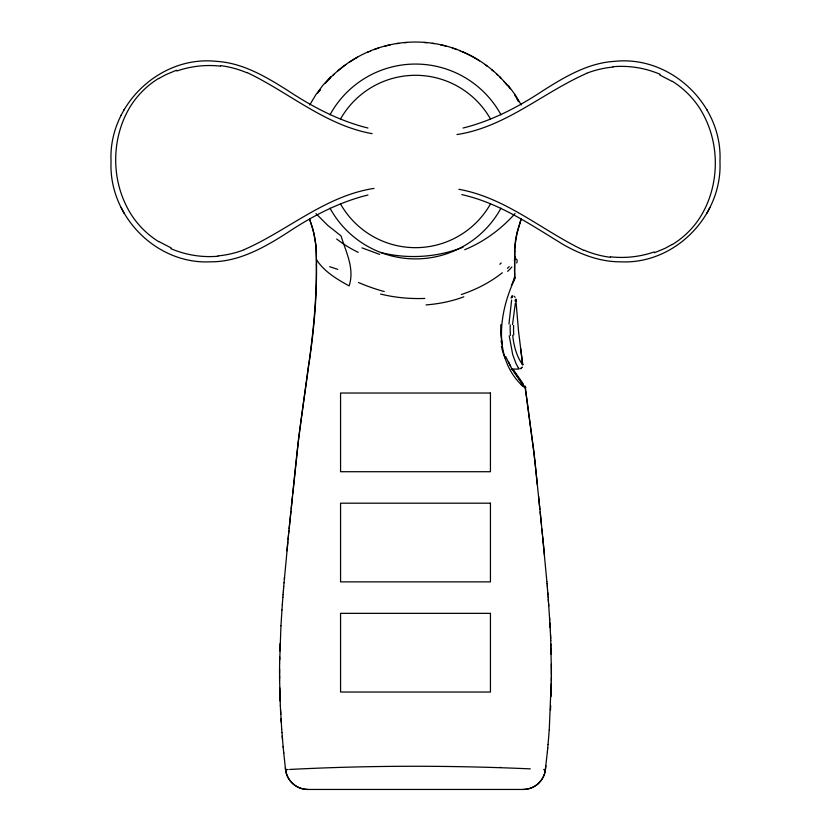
<?xml version="1.0" encoding="UTF-8"?>
<svg xmlns="http://www.w3.org/2000/svg" width="831" height="831" viewBox="0 0 831 831"><rect width="100%" height="100%" fill="white"/><g stroke="black" fill="none" stroke-linecap="round" stroke-linejoin="round"><path stroke-width="1.25" d="M316.289 264.029C317.411 331.133 302.266 396.979 295.909 463.501M316.476 264.061L316.102 247.098L313.941 233.708A117.659 117.213 29.8 0 0 312.051 226.655L309.599 219.384M279.569 669.1L279.621 680.568M551.42 675.063L550.776 640.472M551.42 676.33L549.27 729.784M279.621 663.045L279.569 673.629M551.379 681.015L551.389 664.208M279.621 663.107L280.951 625.785M279.663 660.074L279.715 657.03M551.337 683.352L551.026 696.648M279.86 650.943L280.109 643.495M514.794 251.357L514.597 279.133L513.194 281.792M500.792 324.734L500.75 332.12M514.649 250.952L514.545 272.288M508.956 323.965L511.616 300.136M550.475 709.934L550.683 705.509M512.498 324.672L515.324 303.253M280.951 625.785L281.958 609.964M281.948 609.975L282.322 604.833M282.301 604.895L282.509 602.278M282.488 602.35L282.893 597.146M549.26 729.805L548.055 744.483M282.872 597.271L283.091 594.581M283.07 594.736L283.288 592.025M283.267 592.191L283.444 590.176M283.413 590.322L283.589 588.327M283.568 588.452L283.735 586.478M283.724 586.582L284.046 582.78M284.036 582.832L288.918 530.749M284.358 579.082L284.514 577.233M548.065 744.431L547.639 748.897M547.722 748.087L547.349 751.92M286.944 550.808L287.796 541.999M288.025 539.776L288.471 535.257M547.359 751.899L545.157 771.365A22.458 22.447 -6 0 1 539.028 782.844L538.114 783.716A22.51 22.51 0 0 1 523.104 789.45L307.896 789.45A22.52 22.52 0 0 1 292.948 783.778L291.878 782.76A22.468 22.468 6.3 0 1 285.781 771.106L285.345 767.688M288.689 533.107L290.923 511.107M289.136 528.672L298.609 438.82L308.82 363.199M291.141 508.956L292.439 496.242M292.741 493.593L295.846 463.438M545.874 765.756L545.437 769.62L543.619 769.568M309.111 362.461C314.71 325.399 317.608 287.91 316.164 250.432M545.344 770.275L545.178 771.251A22.468 22.447 -38.1 0 1 539.049 782.823L538.415 783.436M515.033 277.554L513.07 281.761M517.474 231.205L521.245 218.937L519.853 222.926M514.503 279.424C498.745 313.235 492.773 358.317 522.855 386.27M367.956 128.026C339.017 120.879 312.383 106.825 287.671 90.454C265.993 76.743 242.61 62.813 216.32 61.349C159.968 55.241 108.155 105.122 111.053 161.474C108.446 215.447 155.844 264.455 210.233 261.827C238.746 262.077 264.424 247.451 287.671 232.503C312.383 216.081 339.006 202.13 367.977 194.994M461.807 194.631C499.389 202.941 531.144 225.024 563.428 244.667C580.911 254.566 600.429 261.952 620.767 261.827C675.156 264.455 722.555 215.447 719.947 161.474C722.835 105.122 671.033 55.251 614.68 61.349C588.39 62.813 565.018 76.743 543.329 90.454C518.617 106.825 491.983 120.879 463.044 128.026M514.524 259.656L514.254 260.196M706.776 213.505L709.861 207.573M121.139 115.384L121.451 114.782M511.491 285.054L511.761 284.524M512.312 283.464L512.592 282.935M511.387 284.96L511.73 284.327M123.923 110.024L124.224 109.453M309.734 104.945L315.78 94.848L322.792 85.396L330.696 76.681M520.435 368.756L522.304 367.042M325.108 83.516L331.091 77.065A119.186 119.134 -8.3 0 1 367.479 52.145L367.801 52.145M515.043 213.567C501.218 229.127 484.016 241.779 464.737 249.705M328.899 79.516L330.416 77.937M509.195 266.585L507.481 268.268M521.151 368.351L521.826 367.728M538.041 783.778L538.114 783.716A22.52 22.52 -5.4 0 1 523.104 789.45M502.319 272.755C490.155 282.447 476.09 289.604 461.371 294.527M158.711 78.581L166.127 74.53L176.536 70.219M672.289 244.376L664.873 248.427L654.464 252.738M367.728 52.021L369.057 51.605M368.486 51.699L369.307 51.491M370.013 51.055L370.771 50.743M370.325 51.075L371.54 50.442A119.228 119.197 -0.9 0 1 415.5 42.038A119.228 119.197 0 0 1 459.46 50.431L460.395 50.816M586.728 73.357C542.944 92.542 505.84 127.039 456.988 134.56M244.272 249.591C288.056 230.416 325.16 195.919 374.012 188.398M283.776 753.208L285.552 769.61L286.415 769.475M289.687 769.454C369.816 765.32 450.153 765.309 530.303 768.872M288.17 769.527L285.563 769.62M511.283 369.057L519.001 369.057L515.999 363.542L512.696 354.588L509.216 335.838M511.605 369.473L512.467 369.473L525.41 388.243L534.042 453.892M511.584 369.224L512.26 369.224L524.486 387.09M544.741 769.496L545.427 769.599M372.111 133.656C325.014 125.211 288.887 92.345 246.963 72.484M458.889 189.302C505.986 197.747 542.113 230.603 584.037 250.474M379.694 254.411L362.015 247.867M459.875 50.753L461.091 51.096M461.724 51.512L463.168 51.979A119.186 119.155 1.7 0 1 499.919 77.054M461.953 51.605L462.638 51.896M659.752 74.987L672.3 81.49M171.248 247.97L158.7 241.468M513.974 296.179L515.137 297.29M522.678 364.83C516.498 356.312 513.787 345.644 512.706 335.288M292.668 783.519L292.948 783.768A22.51 22.51 5.6 0 0 307.896 789.45M292.595 783.456L291.858 782.74A22.458 22.437 38.7 0 1 285.802 771.147L285.646 770.285M499.909 77.065L501.322 78.498M499.815 77.158L501.218 78.581M501.664 78.862L504.053 81.428M315.977 213.588L327.746 225.388L341.053 235.921C345.904 252.115 354.879 268.538 349.113 285.906C336.919 279.195 324.142 271.612 316.476 259.656M503.939 81.511L505.393 82.934A119.093 119.03 11.6 0 1 510.234 88.844M508.208 85.396L515.22 94.848L521.266 104.945M523.447 384.192L513.278 369.525M511.522 368.185L505.622 356.437M514.805 256.415L514.971 256.686A95.492 12.081 -32.9 0 1 515.334 258.867M706.776 109.453L707.077 110.035M121.139 207.563L124.224 213.505M521.38 361.703L522.668 364.549A30.726 0.873 59.2 0 1 522.263 364.061M309.641 219.259L311.999 226.551A99.751 99.273 35.4 0 1 316.299 250.432M501.031 340.98L501.405 342.372M502.36 345.114L501.051 336.545A32.492 14.096 87.6 0 1 500.709 332.12M525.254 388.202L533.232 446.798M520.549 348.179L522.72 364.778L518.554 331.476L515.843 299.492M533.294 446.527L534.821 460.987M534.094 453.695L537.345 484.805M534.884 460.883L541.48 524.932M538.55 496.169L539.901 509.361M540.171 511.927L542.477 534.759M541.916 529.139L546.871 581.658M542.653 536.494L543.204 541.999M283.693 752.252L283.205 747.401M283.672 752.242L283.786 753.218M543.204 542.009L544.482 555.212M283.122 746.425L283.226 747.453M283.132 746.487L281.948 732.62M546.86 581.617L547.058 583.871M547.037 583.809L547.234 586.084M282.228 736.11L282.519 739.569M547.4 588.203L547.598 590.519M547.224 586.011L547.421 588.296M547.577 590.394L547.951 594.954M548.117 597.146L547.754 592.586M548.096 597.001L548.45 601.54M548.263 599.213L548.772 605.934M281.688 729.161L281.958 732.641M548.595 603.649L549.707 620.165M281.699 729.182L280.307 705.509M549.561 617.651L550.164 627.81M281.003 718.784L281.221 722.253M549.883 622.783L550.299 630.355M280.525 709.934L280.753 714.359M550.309 630.48L550.423 632.9M550.444 633.045L550.776 640.41M550.527 634.905L550.704 638.613M279.621 680.547L280.317 705.509M550.922 644.16L550.984 646.04M280.13 701.073L279.735 687.788M551.046 647.92L551.233 654.402M514.763 278.562L514.732 273.035M279.611 679.187L279.58 674.938M490.539 203.855A86.175 86.175 0 0 1 340.461 203.855M340.461 119.103A86.175 86.175 0 0 1 490.539 119.103M244.314 249.705A99.024 98.349 49.1 0 1 217.919 255.896M217.951 256.249A97.694 96.521 28.6 0 1 170.947 248.687M158.596 241.634A86.788 83.827 21.2 0 1 126.26 205.673C112.154 177.377 112.195 142.319 126.208 113.982A85.396 82.477 -20.2 0 1 158.607 78.415M176.806 71.009A97.861 95.212 -20.7 0 1 220.568 66.148M220.641 65.639A101.06 99.928 -30.1 0 1 246.849 72.744M586.686 73.253A99.024 98.349 49.1 0 1 613.081 67.062M613.049 66.709A97.694 96.521 28.6 0 1 660.053 74.271M672.404 81.324A86.788 83.827 21.2 0 1 704.74 117.275C718.846 145.581 718.805 180.639 704.792 208.965A85.396 82.477 -20.2 0 1 672.393 244.532M654.194 251.949A97.861 95.212 -20.7 0 1 610.432 256.8M610.359 257.309A101.06 99.928 -30.1 0 1 584.151 250.214M514.908 300.905A34.185 1.62 -73.6 0 1 515.916 301.362M513.755 334.955A29.386 9.172 87.6 0 1 513.6 325.461M511.075 298.163A35.671 1.485 -75.8 0 1 512.312 297.54M510.411 335.412A34.518 9.827 87.9 0 1 510.213 324.869M518.783 368.434A32.326 0.779 62.6 0 1 518.367 367.79M358.213 252.364A116.06 86.299 4.1 0 1 336.69 239.027M384.275 291.567A99.99 38.766 8.5 0 1 358.421 282.457M424.797 298.433A89 48.177 1.2 0 1 380.567 294.049M463.823 296.802A91.202 54.088 0 0 1 426.085 304.894M511.875 266.948A107.583 22.728 -21.3 0 1 507.627 271.353M516.383 259.085A101.829 16.225 -27 0 1 516.737 263.001M329.637 266.72A96.76 10.149 25.7 0 1 337.698 269.369M501 208.166A97.414 97.414 0 0 1 330 208.166M330 114.792A97.414 97.414 0 0 1 501 114.792M525.067 386.02A46.816 2.42 49.4 0 1 524.808 387.516M524.569 387.339A48.717 2.42 50.7 0 1 521.297 384.265M514.566 250.952A96.209 95.877 -27.4 0 1 517.349 231.174M514.721 251.357A107.583 106.96 -43.3 0 1 519.988 222.968M514.669 95.056A119.093 119.03 11.6 0 1 518.7 101.527M317.494 93.404A119.093 118.999 -22.2 0 1 320.413 89.364M505.248 83.017A118.926 118.823 22.4 0 1 506.9 84.949M517.246 99.419A118.926 118.823 22.4 0 1 518.534 101.6M463.096 52.104A119.03 118.978 8.3 0 1 479.529 60.86M484.92 64.506A119.03 118.978 8.3 0 1 487.163 66.158M491.547 69.627A119.03 118.978 8.3 0 1 492.97 70.832M496.45 73.928A119.03 118.978 8.3 0 1 497.811 75.206M423.935 42.474A119.072 119.041 0.9 0 1 426.739 42.703M432.317 43.368A119.072 119.041 0.9 0 1 434.166 43.648M440.607 44.853A119.072 119.041 0.9 0 1 446.06 46.162M452.344 48.021A119.072 119.041 0.9 0 1 456.78 49.559M374.22 49.548A119.072 119.041 0 0 1 378.656 48.011M384.94 46.162A119.072 119.041 0 0 1 390.393 44.843M396.834 43.638A119.072 119.041 0 0 1 398.683 43.368M404.261 42.703A119.072 119.041 0 0 1 407.065 42.474M333.158 75.216A119.03 118.989 -1.7 0 1 334.509 73.938M337.957 70.864A119.03 118.989 -1.7 0 1 345.935 64.589M348.958 62.481A119.03 118.989 -1.7 0 1 357.61 57.183M319.042 91.41A118.926 118.864 -11.8 0 1 320.517 89.395M512.54 369.764A34.133 1.257 62.3 0 1 512.135 369.38M508.333 361.61A33.978 1.101 61.1 0 1 510.639 366.294M500.646 767.377A92.667 0.634 2.2 0 1 500.054 767.356M463.085 247.15A107.116 83.443 -1.8 0 1 380.546 252.458M501.207 262.96A98.92 12.361 -32.6 0 1 499.795 264.3M505.103 358.088A39.213 14.688 86.6 0 1 501.394 346.371M514.524 276.785A53.381 2.877 -63.2 0 1 513.413 280.577M490.435 613.351L490.435 692.036L340.565 692.036L340.565 613.351L490.435 613.351M490.435 503.191L490.435 581.877L340.565 581.877L340.565 503.191L490.435 503.191M490.435 393.032L490.435 471.717L340.565 471.717L340.565 393.032L490.435 393.032"/></g></svg>
